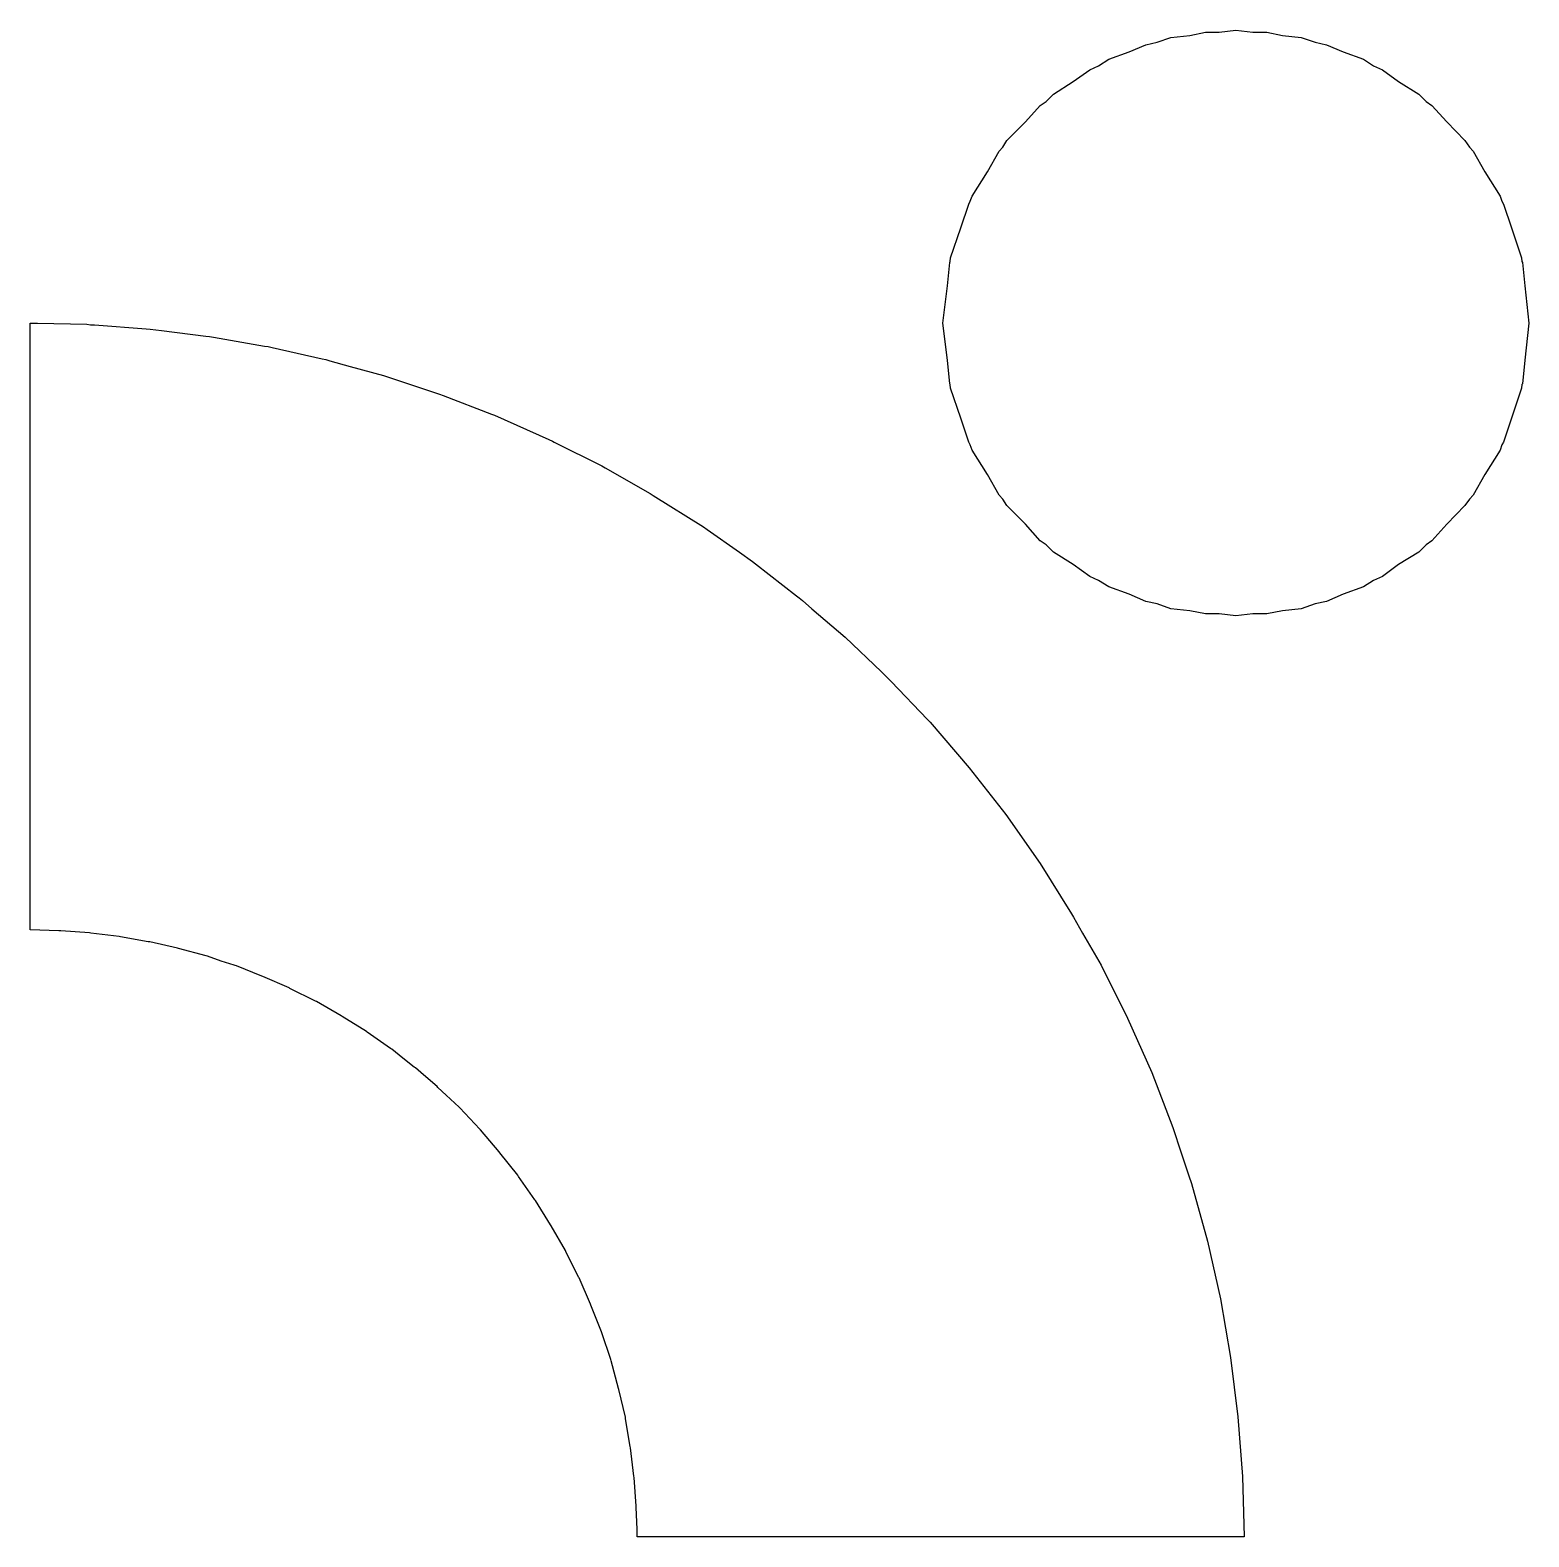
# Model space of a CAD drawing. Extents: x 125 to 175, y -125 to -75.
# Drawn here: x 125 to 128.704, y -125 to -121.276 of the extents above.
import ezdxf

# ---------------------------------------------------------------- set-up
doc = ezdxf.new("R2010")
doc.units = 0
doc.layers.add('BLACK', color=7, linetype='CONTINUOUS')

msp = doc.modelspace()

# ---------------------------------------------------------------- linework, layer by layer
at = {"layer": 'BLACK', "linetype": 'CONTINUOUS'}
for p, q in [((127.819, -121.294), (127.866, -121.289)), ((127.866, -121.289), (127.905, -121.281)), ((127.905, -121.281), (127.939, -121.281)), ((127.939, -121.281), (127.98, -121.276)), ((127.98, -121.276), (128.022, -121.281)), ((128.022, -121.281), (128.056, -121.281)), ((128.056, -121.281), (128.095, -121.289)), ((128.095, -121.289), (128.141, -121.294)), ((127.716, -121.33), (127.757, -121.312)), ((127.757, -121.312), (127.785, -121.306)), ((127.785, -121.306), (127.819, -121.294)), ((128.141, -121.294), (128.176, -121.306)), ((128.176, -121.306), (128.204, -121.312)), ((128.204, -121.312), (128.245, -121.33)), ((127.619, -121.374), (127.64, -121.364)), ((127.64, -121.364), (127.666, -121.348)), ((127.666, -121.348), (127.716, -121.33)), ((128.245, -121.33), (128.295, -121.348)), ((128.295, -121.348), (128.32, -121.364)), ((128.32, -121.364), (128.342, -121.374)), ((127.578, -121.403), (127.619, -121.374)), ((128.342, -121.374), (128.382, -121.403)), ((127.511, -121.452), (127.529, -121.434)), ((127.529, -121.434), (127.578, -121.403)), ((128.382, -121.403), (128.432, -121.434)), ((128.432, -121.434), (128.45, -121.452)), ((127.46, -121.503), (127.496, -121.462)), ((127.496, -121.462), (127.511, -121.452)), ((128.45, -121.452), (128.464, -121.462)), ((128.464, -121.462), (128.501, -121.503)), ((127.414, -121.549), (127.46, -121.503)), ((128.501, -121.503), (128.546, -121.549)), ((127.404, -121.565), (127.414, -121.549)), ((128.546, -121.549), (128.557, -121.565)), ((127.366, -121.626), (127.395, -121.575)), ((127.395, -121.575), (127.404, -121.565)), ((128.557, -121.565), (128.566, -121.575)), ((128.566, -121.575), (128.595, -121.626)), ((127.328, -121.686), (127.366, -121.626)), ((128.595, -121.626), (128.633, -121.686)), ((127.32, -121.706), (127.323, -121.699)), ((127.323, -121.699), (127.328, -121.686)), ((128.633, -121.686), (128.637, -121.699)), ((128.637, -121.699), (128.641, -121.706)), ((127.3, -121.765), (127.32, -121.706)), ((128.641, -121.706), (128.661, -121.765)), ((127.275, -121.839), (127.3, -121.765)), ((128.661, -121.765), (128.686, -121.839)), ((127.273, -121.85), (127.274, -121.848)), ((127.274, -121.848), (127.275, -121.839)), ((128.686, -121.839), (128.687, -121.848)), ((128.687, -121.848), (128.688, -121.85)), ((127.267, -121.908), (127.273, -121.85)), ((128.688, -121.85), (128.694, -121.908)), ((127.256, -122), (127.267, -121.908)), ((128.694, -121.908), (128.704, -122)), ((125, -123.5), (125, -122)), ((125, -122), (125.018, -122)), ((125.018, -122), (125.018, -122)), ((125.018, -122), (125.14, -122.003)), ((125.14, -122.003), (125.14, -122.003)), ((125.14, -122.003), (125.149, -122.004)), ((125.149, -122.004), (125.159, -122.004)), ((125.159, -122.004), (125.159, -122.004)), ((125.159, -122.004), (125.287, -122.014)), ((125.287, -122.014), (125.287, -122.014)), ((125.287, -122.014), (125.297, -122.015)), ((125.297, -122.015), (125.325, -122.018)), ((125.325, -122.018), (125.434, -122.032)), ((125.434, -122.032), (125.434, -122.032)), ((125.434, -122.032), (125.443, -122.033)), ((125.443, -122.033), (125.453, -122.035)), ((125.453, -122.035), (125.579, -122.057)), ((127.267, -122.092), (127.256, -122)), ((128.704, -122), (128.694, -122.092)), ((125.579, -122.057), (125.579, -122.057)), ((125.579, -122.057), (125.588, -122.058)), ((125.588, -122.058), (125.598, -122.06)), ((125.598, -122.06), (125.598, -122.06)), ((125.598, -122.06), (125.722, -122.088)), ((125.722, -122.088), (125.722, -122.088)), ((125.722, -122.088), (125.731, -122.09)), ((125.731, -122.09), (125.741, -122.093)), ((125.741, -122.093), (125.741, -122.093)), ((125.741, -122.093), (125.791, -122.107)), ((125.791, -122.107), (125.873, -122.13)), ((127.273, -122.15), (127.267, -122.092)), ((128.694, -122.092), (128.688, -122.15)), ((125.873, -122.13), (126.012, -122.176)), ((126.012, -122.176), (126.021, -122.179)), ((126.021, -122.179), (126.021, -122.179)), ((126.021, -122.179), (126.14, -122.225)), ((127.274, -122.152), (127.273, -122.15)), ((127.275, -122.161), (127.274, -122.152)), ((127.3, -122.235), (127.275, -122.161)), ((128.686, -122.161), (128.661, -122.235)), ((128.687, -122.152), (128.686, -122.161)), ((128.688, -122.15), (128.687, -122.152)), ((126.14, -122.225), (126.14, -122.225)), ((126.14, -122.225), (126.148, -122.228)), ((126.148, -122.228), (126.282, -122.288)), ((127.32, -122.294), (127.3, -122.235)), ((128.661, -122.235), (128.641, -122.294)), ((126.282, -122.288), (126.291, -122.292)), ((126.291, -122.292), (126.291, -122.292)), ((126.291, -122.292), (126.295, -122.294)), ((126.295, -122.294), (126.413, -122.353)), ((127.323, -122.301), (127.32, -122.294)), ((128.641, -122.294), (128.637, -122.301)), ((127.328, -122.314), (127.323, -122.301)), ((127.366, -122.374), (127.328, -122.314)), ((128.633, -122.314), (128.595, -122.374)), ((128.637, -122.301), (128.633, -122.314)), ((126.413, -122.353), (126.421, -122.358)), ((126.421, -122.358), (126.421, -122.358)), ((126.421, -122.358), (126.532, -122.421)), ((127.395, -122.425), (127.366, -122.374)), ((128.595, -122.374), (128.566, -122.425)), ((126.532, -122.421), (126.532, -122.421)), ((126.532, -122.421), (126.54, -122.426)), ((126.54, -122.426), (126.664, -122.504)), ((127.404, -122.435), (127.395, -122.425)), ((127.414, -122.451), (127.404, -122.435)), ((128.557, -122.435), (128.546, -122.451)), ((128.566, -122.425), (128.557, -122.435)), ((127.46, -122.497), (127.414, -122.451)), ((128.546, -122.451), (128.501, -122.497)), ((126.664, -122.504), (126.673, -122.51)), ((126.673, -122.51), (126.673, -122.51)), ((126.673, -122.51), (126.753, -122.566)), ((127.496, -122.538), (127.46, -122.497)), ((128.501, -122.497), (128.464, -122.538)), ((127.511, -122.548), (127.496, -122.538)), ((127.529, -122.566), (127.511, -122.548)), ((128.45, -122.548), (128.432, -122.566)), ((128.464, -122.538), (128.45, -122.548)), ((126.753, -122.566), (126.785, -122.589)), ((126.785, -122.589), (126.793, -122.595)), ((127.578, -122.597), (127.529, -122.566)), ((128.432, -122.566), (128.382, -122.597)), ((126.793, -122.595), (126.793, -122.595)), ((126.793, -122.595), (126.894, -122.674)), ((127.619, -122.626), (127.578, -122.597)), ((127.64, -122.636), (127.619, -122.626)), ((128.342, -122.626), (128.32, -122.636)), ((128.382, -122.597), (128.342, -122.626)), ((127.666, -122.652), (127.64, -122.636)), ((127.716, -122.67), (127.666, -122.652)), ((128.295, -122.652), (128.245, -122.67)), ((128.32, -122.636), (128.295, -122.652)), ((126.894, -122.674), (126.894, -122.674)), ((126.894, -122.674), (126.901, -122.679)), ((126.901, -122.679), (126.909, -122.686)), ((126.909, -122.686), (126.909, -122.686)), ((126.909, -122.686), (126.932, -122.706)), ((127.757, -122.688), (127.716, -122.67)), ((127.785, -122.694), (127.757, -122.688)), ((127.819, -122.706), (127.785, -122.694)), ((128.176, -122.694), (128.141, -122.706)), ((128.204, -122.688), (128.176, -122.694)), ((128.245, -122.67), (128.204, -122.688)), ((126.932, -122.706), (127.014, -122.776)), ((127.866, -122.711), (127.819, -122.706)), ((127.905, -122.719), (127.866, -122.711)), ((127.939, -122.719), (127.905, -122.719)), ((127.98, -122.724), (127.939, -122.719)), ((128.022, -122.719), (127.98, -122.724)), ((128.056, -122.719), (128.022, -122.719)), ((128.095, -122.711), (128.056, -122.719)), ((128.141, -122.706), (128.095, -122.711)), ((127.014, -122.776), (127.104, -122.862)), ((127.104, -122.862), (127.114, -122.872)), ((127.114, -122.872), (127.121, -122.879)), ((127.121, -122.879), (127.128, -122.886)), ((127.128, -122.886), (127.218, -122.98)), ((127.218, -122.98), (127.218, -122.98)), ((127.218, -122.98), (127.224, -122.986)), ((127.224, -122.986), (127.321, -123.099)), ((127.321, -123.099), (127.411, -123.215)), ((127.411, -123.215), (127.496, -123.336)), ((127.496, -123.336), (127.574, -123.46)), ((127.574, -123.46), (127.579, -123.468)), ((127.579, -123.468), (127.579, -123.468)), ((127.579, -123.468), (127.601, -123.508)), ((125.071, -123.502), (125, -123.5)), ((125.073, -123.502), (125.071, -123.502)), ((125.076, -123.502), (125.073, -123.502)), ((125.147, -123.507), (125.076, -123.502)), ((125.15, -123.508), (125.147, -123.507)), ((125.22, -123.516), (125.15, -123.508)), ((125.223, -123.517), (125.22, -123.516)), ((125.292, -123.529), (125.223, -123.517)), ((127.601, -123.508), (127.647, -123.587)), ((125.296, -123.529), (125.292, -123.529)), ((125.364, -123.545), (125.296, -123.529)), ((125.367, -123.546), (125.364, -123.545)), ((125.435, -123.564), (125.367, -123.546)), ((125.438, -123.565), (125.435, -123.564)), ((125.472, -123.577), (125.438, -123.565)), ((125.504, -123.587), (125.472, -123.577)), ((125.507, -123.588), (125.504, -123.587)), ((125.51, -123.589), (125.507, -123.588)), ((125.573, -123.614), (125.51, -123.589)), ((127.647, -123.587), (127.712, -123.718)), ((125.575, -123.615), (125.573, -123.614)), ((125.64, -123.643), (125.575, -123.615)), ((125.642, -123.645), (125.64, -123.643)), ((125.705, -123.676), (125.642, -123.645)), ((125.708, -123.677), (125.705, -123.676)), ((125.769, -123.712), (125.708, -123.677)), ((125.771, -123.714), (125.769, -123.712)), ((125.831, -123.751), (125.771, -123.714)), ((127.712, -123.718), (127.772, -123.852)), ((125.833, -123.753), (125.831, -123.751)), ((125.891, -123.793), (125.833, -123.753)), ((125.894, -123.795), (125.891, -123.793)), ((125.921, -123.817), (125.894, -123.795)), ((125.949, -123.839), (125.921, -123.817)), ((125.952, -123.841), (125.949, -123.839)), ((125.972, -123.858), (125.952, -123.841)), ((126.006, -123.887), (125.972, -123.858)), ((127.772, -123.852), (127.824, -123.988)), ((126.008, -123.889), (126.006, -123.887)), ((126.028, -123.908), (126.008, -123.889)), ((126.06, -123.938), (126.028, -123.908)), ((126.062, -123.94), (126.06, -123.938)), ((126.111, -123.992), (126.062, -123.94)), ((126.113, -123.994), (126.111, -123.992)), ((126.159, -124.048), (126.113, -123.994)), ((127.824, -123.988), (127.845, -124.051)), ((126.161, -124.051), (126.159, -124.048)), ((126.205, -124.106), (126.161, -124.051)), ((127.845, -124.051), (127.864, -124.108)), ((126.207, -124.109), (126.205, -124.106)), ((126.247, -124.167), (126.207, -124.109)), ((127.864, -124.108), (127.87, -124.127)), ((127.87, -124.127), (127.91, -124.269)), ((126.249, -124.169), (126.247, -124.167)), ((126.286, -124.229), (126.249, -124.169)), ((126.288, -124.231), (126.286, -124.229)), ((126.323, -124.292), (126.288, -124.231)), ((127.91, -124.269), (127.942, -124.412)), ((126.324, -124.295), (126.323, -124.292)), ((126.355, -124.358), (126.324, -124.295)), ((126.357, -124.36), (126.355, -124.358)), ((126.385, -124.425), (126.357, -124.36)), ((127.942, -124.412), (127.967, -124.557)), ((126.386, -124.427), (126.385, -124.425)), ((126.412, -124.493), (126.386, -124.427)), ((126.413, -124.496), (126.412, -124.493)), ((126.435, -124.562), (126.413, -124.496)), ((126.436, -124.565), (126.435, -124.562)), ((126.454, -124.633), (126.436, -124.565)), ((127.967, -124.557), (127.985, -124.703)), ((126.455, -124.636), (126.454, -124.633)), ((126.471, -124.704), (126.455, -124.636)), ((126.471, -124.708), (126.471, -124.704)), ((126.483, -124.777), (126.471, -124.708)), ((127.985, -124.703), (127.996, -124.851)), ((126.484, -124.78), (126.483, -124.777)), ((126.492, -124.85), (126.484, -124.78)), ((126.493, -124.853), (126.492, -124.85)), ((126.498, -124.924), (126.493, -124.853)), ((127.996, -124.851), (128, -125)), ((126.498, -124.927), (126.498, -124.924)), ((126.5, -124.982), (126.498, -124.927)), ((126.5, -125), (126.5, -124.982)), ((126.5, -124.982), (126.5, -124.982)), ((126.509, -125), (126.5, -125)), ((127.982, -125), (126.509, -125)), ((128, -125), (127.982, -125))]:
    msp.add_line(p, q, dxfattribs=at)

doc.saveas('drawing.dxf')
